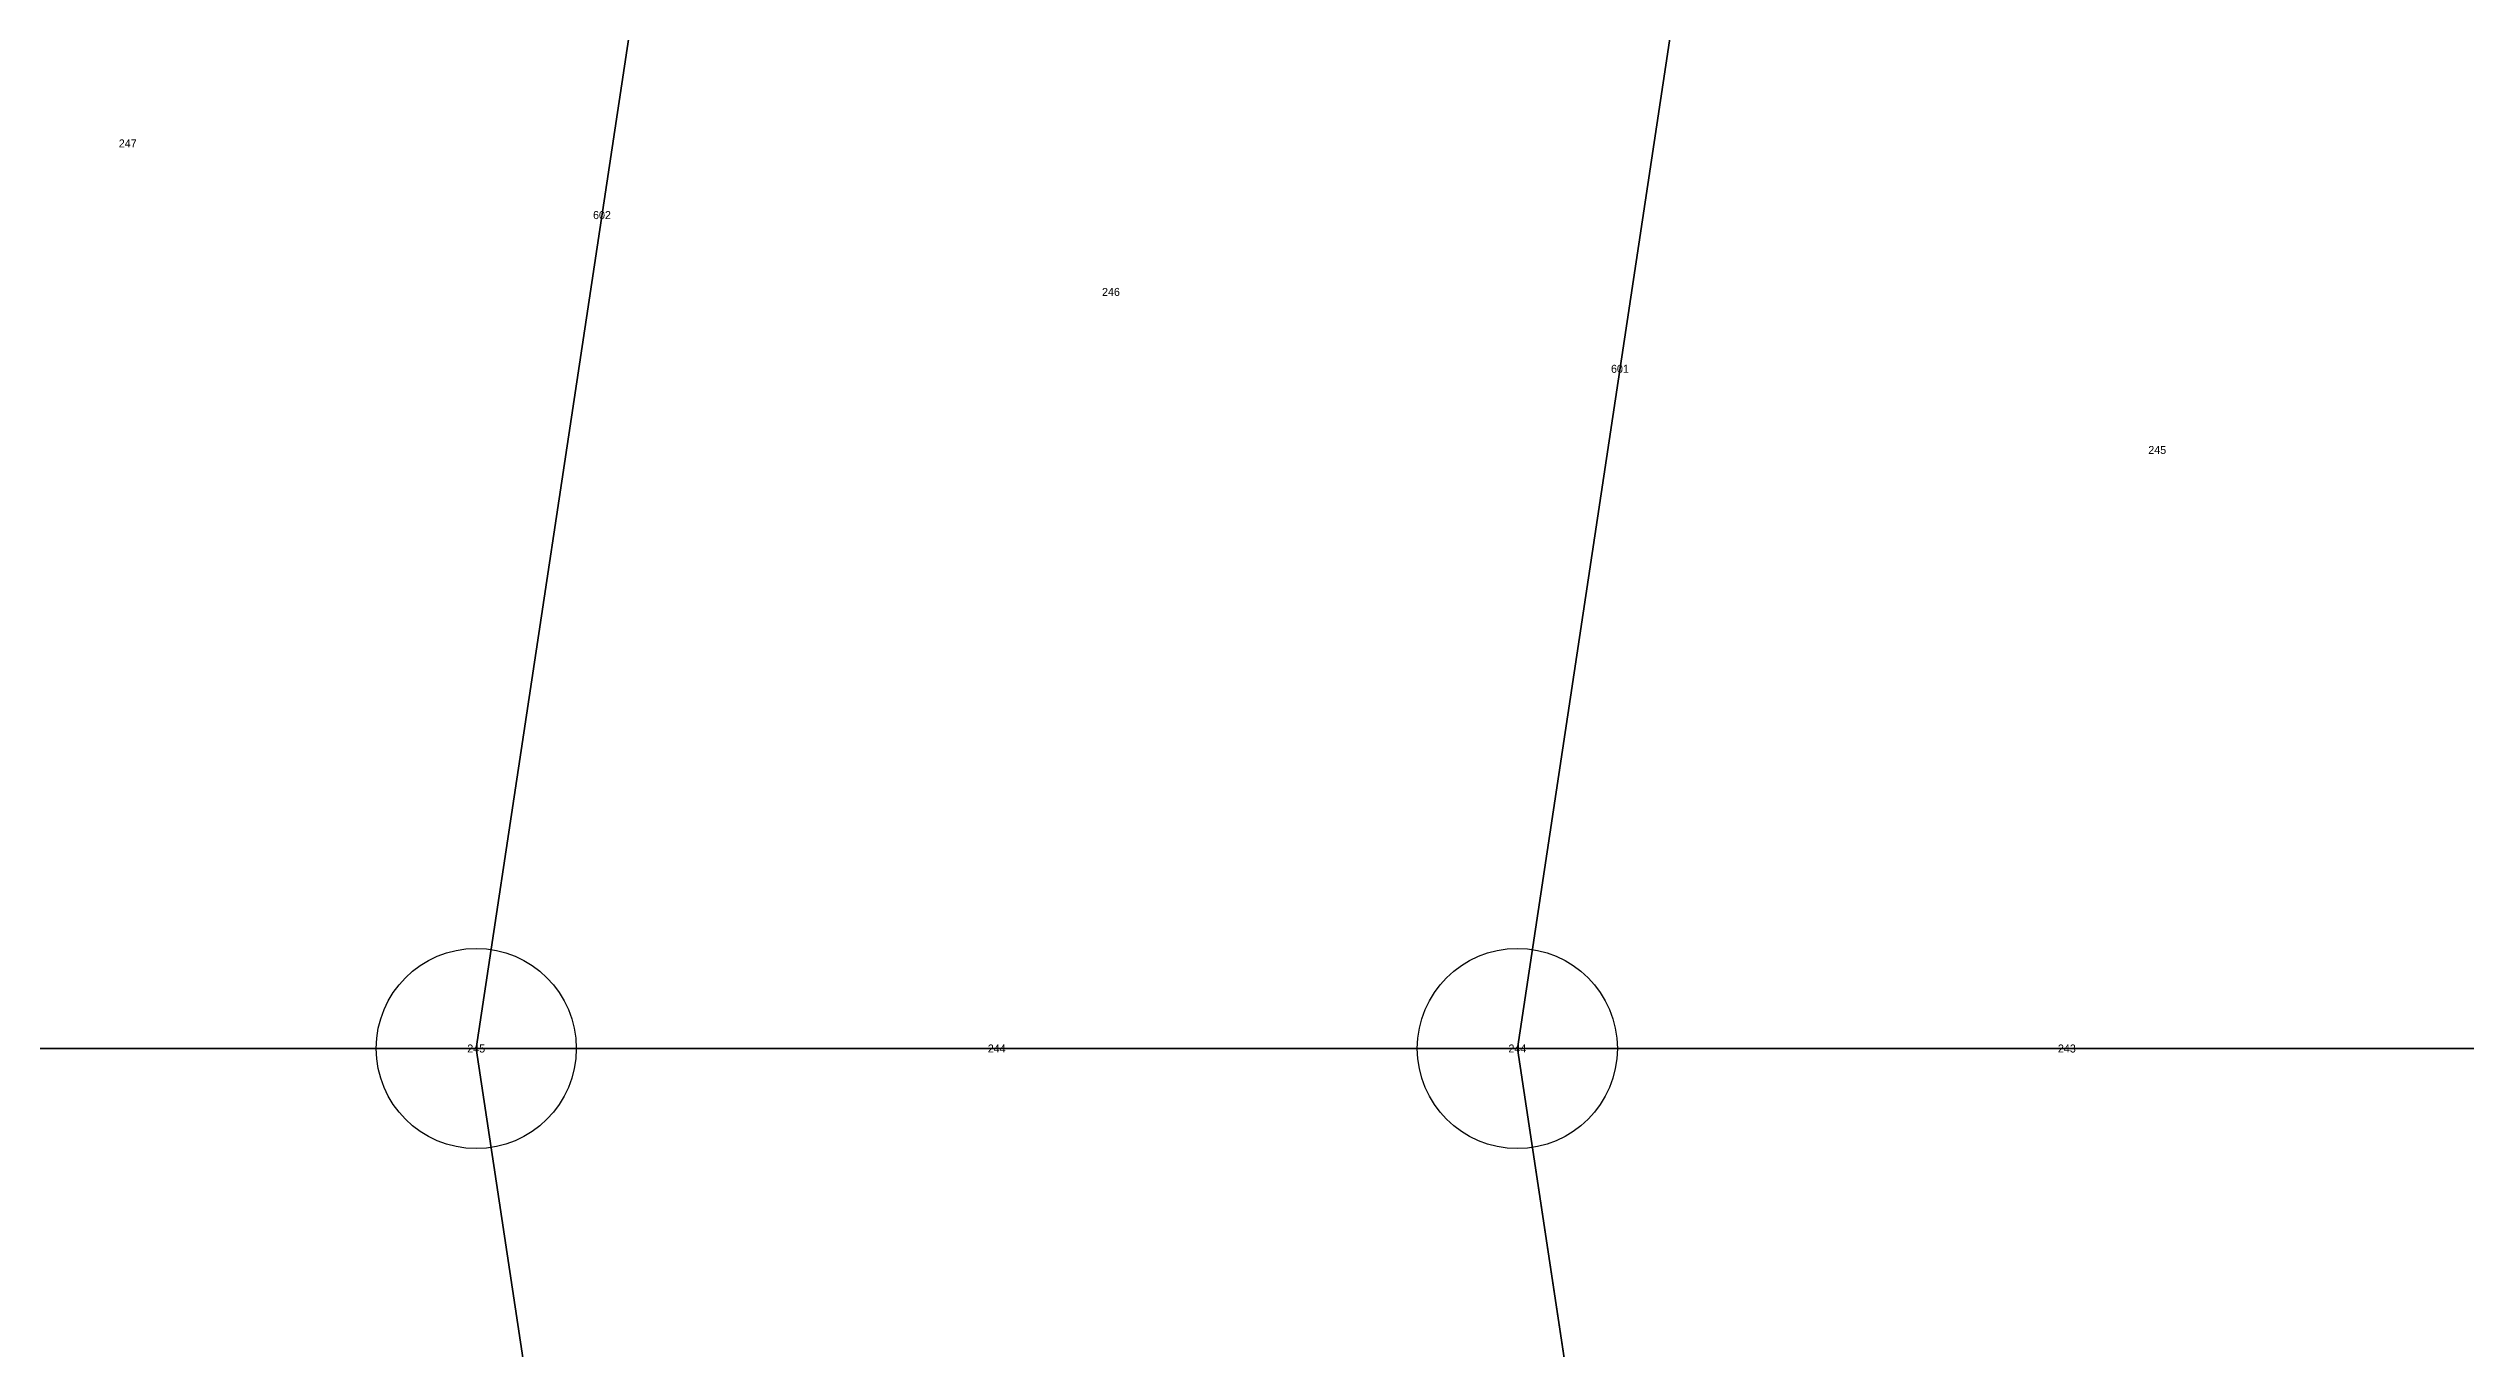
# Model space of a CAD drawing. Extents: x -2.75 to 2.75, y -2.5 to 2.5.
# Drawn here: x -1.518 to -0.913, y -0.075 to 0.25 of the extents above; entities that cross this region are included whole.
import ezdxf
from ezdxf.enums import TextEntityAlignment as Align

# ---------------------------------------------------------------- set-up
doc = ezdxf.new("R2010")
doc.units = 0
doc.header["$MEASUREMENT"] = 0
doc.header["$PDMODE"] = 33
doc.header["$PDSIZE"] = 0.05
for name, color, linetype in [('BRANCHE INTERNO', 7, 'Continuous'), ('BRANCHES-Index', 7, 'Continuous'), ('Faces', 7, 'Continuous'), ('Faces-Index', 7, 'Continuous'), ('NODI-Index', 7, 'Continuous'), ('NODO INTRADOSSO INTERNO', 7, 'Continuous')]:
    doc.layers.add(name, color=color, linetype=linetype)

msp = doc.modelspace()

# ---------------------------------------------------------------- linework, layer by layer
at = {"layer": 'BRANCHE INTERNO'}
for p, q in [((-1.34787, 0.41652, 2.24522), (-1.41076, 0, 2.24522)), ((-1.09922, 0.33968, 2.38905), (-1.15051, 0, 2.38905)), ((-1.41076, 0, 2.24522), (-1.65328, 0, 2.07314)), ((-1.15051, 0, 2.38905), (-1.41076, 0, 2.24522)), ((-1.41076, 0, 2.24522), (-1.34787, -0.41652, 2.24522)), ((-0.87578, 0, 2.50285), (-1.15051, 0, 2.38905)), ((-1.15051, 0, 2.38905), (-1.09922, -0.33968, 2.38905))]:
    msp.add_line(p, q, dxfattribs=at)
at = {"layer": 'Faces'}
for points in [[(-1.34787, 0.41652, 2.24522), (-1.41076, 0, 2.24522), (-1.65328, 0, 2.07314), (-1.57958, 0.48812, 2.07314)], [(-1.09922, 0.33968, 2.38905), (-1.15051, 0, 2.38905), (-1.41076, 0, 2.24522), (-1.34787, 0.41652, 2.24522)], [(-0.83674, 0.25857, 2.50285), (-0.87578, 0, 2.50285), (-1.15051, 0, 2.38905), (-1.09922, 0.33968, 2.38905)], [(-1.41076, 0, 2.24522), (-1.34787, -0.41652, 2.24522), (-1.57958, -0.48812, 2.07314), (-1.65328, 0, 2.07314)], [(-1.15051, 0, 2.38905), (-1.09922, -0.33968, 2.38905), (-1.34787, -0.41652, 2.24522), (-1.41076, 0, 2.24522)], [(-0.87578, 0, 2.50285), (-0.83674, -0.25857, 2.50285), (-1.09922, -0.33968, 2.38905), (-1.15051, 0, 2.38905)]]:
    msp.add_3dface(points, dxfattribs=at)
at = {"layer": 'NODO INTRADOSSO INTERNO'}
for p in [(-1.41076, 0, 2.24522), (-1.15051, 0, 2.38905)]:
    msp.add_point(p, dxfattribs=at)

# ---------------------------------------------------------------- texts
at = {"layer": 'BRANCHES-Index'}
for s, p in [('602', (-1.37932, 0.20826, 2.24522)), ('601', (-1.12486, 0.16984, 2.38905)), ('244', (-1.28064, 0, 2.31714)), ('243', (-1.01315, 0, 2.44595))]:
    msp.add_text(s, height=0.002, dxfattribs=at).set_placement(p, align=Align.MIDDLE_CENTER)
at = {"layer": 'Faces-Index'}
for s, p in [('247', (-1.49787, 0.22616, 2.15918)), ('246', (-1.25209, 0.18905, 2.31714)), ('245', (-0.99056, 0.14956, 2.44595))]:
    msp.add_text(s, height=0.002, dxfattribs=at).set_placement(p, align=Align.MIDDLE_CENTER)
at = {"layer": 'NODI-Index'}
for s, p in [('245', (-1.41076, 0, 2.24522)), ('244', (-1.15051, 0, 2.38905))]:
    msp.add_text(s, height=0.002, dxfattribs=at).set_placement(p, align=Align.MIDDLE_CENTER)

doc.saveas('drawing.dxf')
